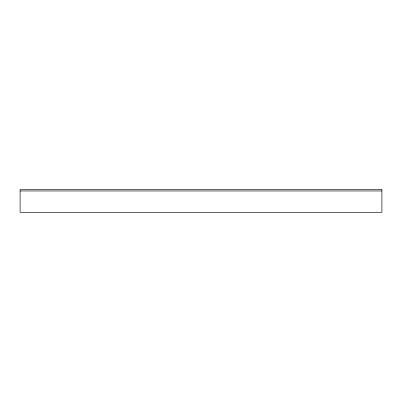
<?xml version="1.0" encoding="UTF-8"?>
<svg xmlns="http://www.w3.org/2000/svg" width="402" height="402" viewBox="0 0 402 402"><rect width="100%" height="100%" fill="white"/><g stroke="black" fill="none" stroke-linecap="round" stroke-linejoin="round"><path stroke-width="0.6" d="M20.1 190.96L381.9 190.96M381.9 189.694L20.1 189.694L20.1 212.306L381.9 212.306L381.9 189.694"/></g></svg>
